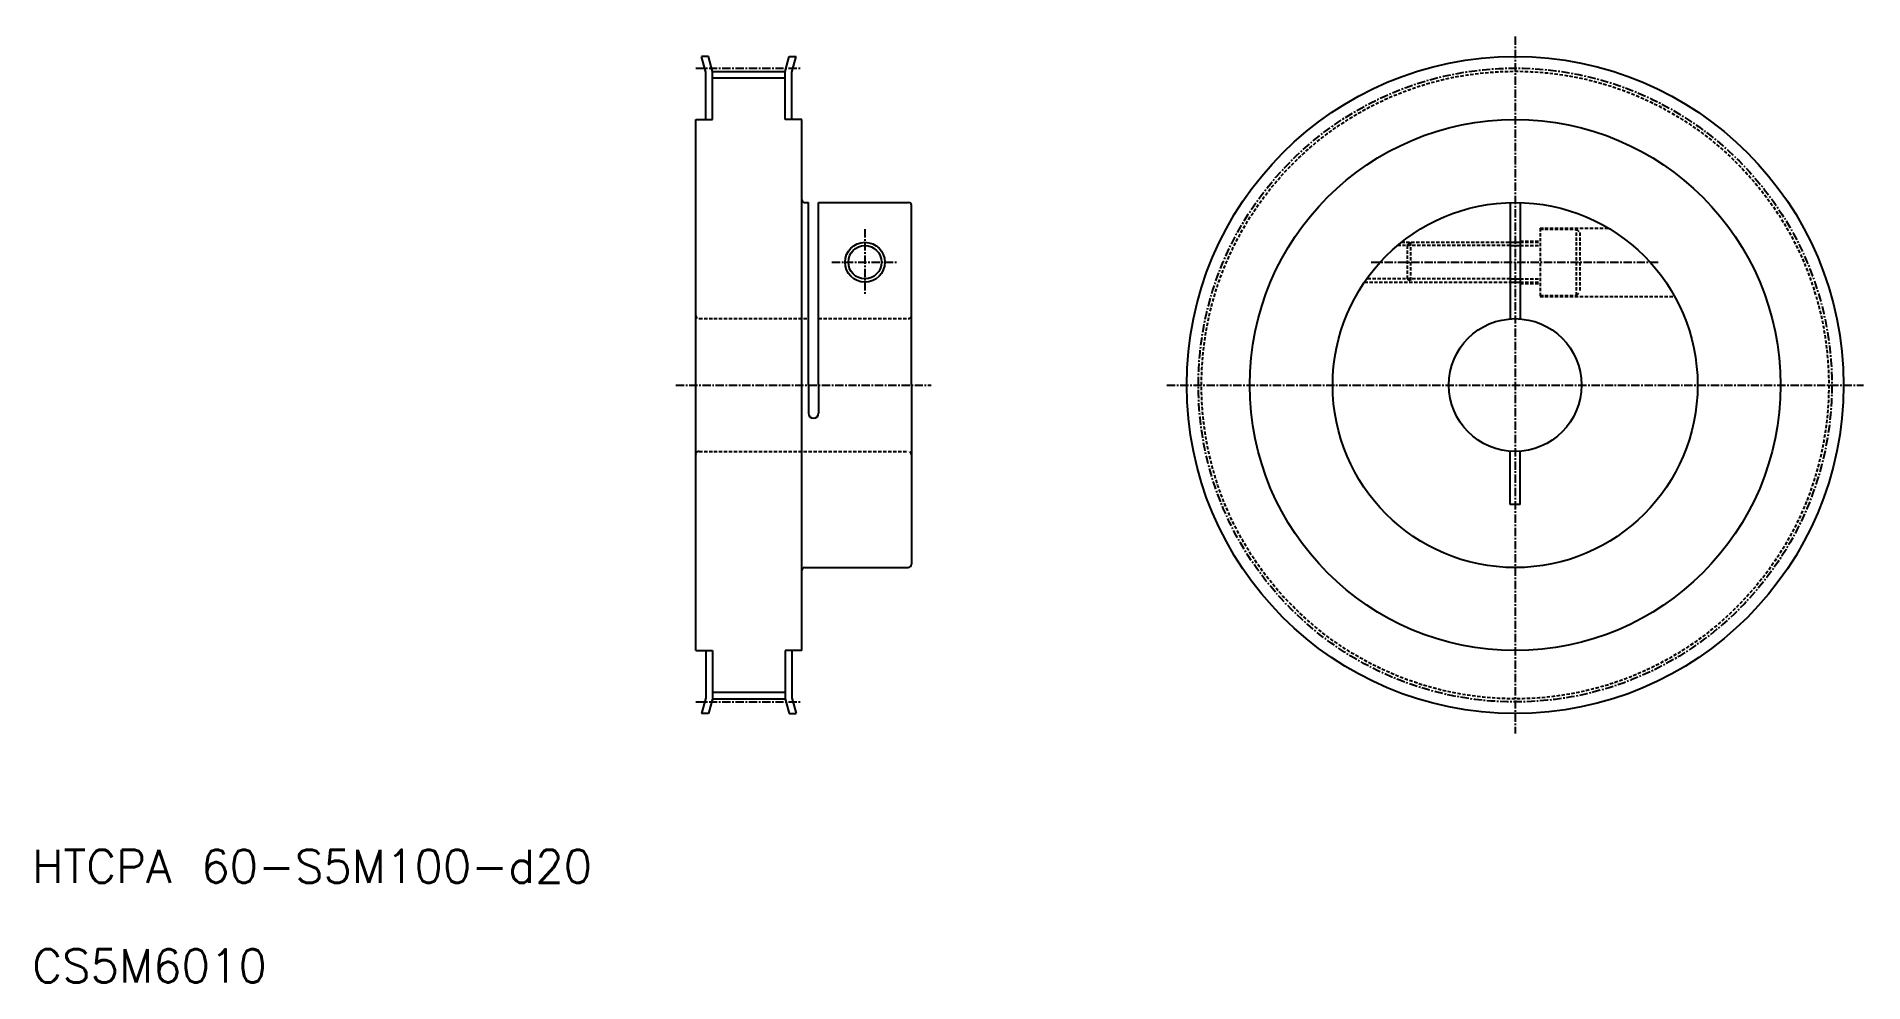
# Model space of a CAD drawing. Extents: x 11 to 286, y 10 to 152.
import ezdxf

# ---------------------------------------------------------------- set-up
doc = ezdxf.new("R2010")
doc.units = 0
doc.linetypes.add('CENTER', pattern=[2, 1.25, -0.25, 0.25, -0.25])
doc.linetypes.add('DASHED', pattern=[0.75, 0.5, -0.25])
doc.layers.get('0').update_dxf_attribs({"linetype": 'CONTINUOUS'})
doc.layers.add('CENTER', color=1, linetype='CENTER')
doc.styles.get("Standard").update_dxf_attribs({"font": 'txt.shx'})

msp = doc.modelspace()

# ---------------------------------------------------------------- linework, layer by layer
at = {"color": 7, "linetype": 'CONTINUOUS'}
for p, q in [((111.9, 149.5), (110.87, 149.5)), ((111.5, 147.13), (110.87, 149.5)), ((112.5, 147.26), (111.9, 149.5)), ((123.5, 147.26), (124.1, 149.5)), ((124.1, 149.5), (125.13, 149.5)), ((124.5, 147.13), (125.13, 149.5)), ((111.5, 140), (111.5, 147.13)), ((112.5, 147.26), (123.5, 147.26)), ((112.5, 140), (112.5, 147.26)), ((112.5, 146.26), (123.5, 146.26)), ((123.5, 140), (123.5, 147.26)), ((124.5, 140), (124.5, 147.13)), ((110, 60), (110, 140)), ((110, 140), (112.5, 140)), ((126, 140), (123.5, 140)), ((126, 60), (126, 140)), ((126.41, 127.5), (127, 127.5)), ((127, 100), (127, 127.5)), ((128.5, 100), (128.5, 127.5)), ((128.5, 127.5), (142.09, 127.5)), ((142.5, 100), (142.5, 127.09)), ((232.75, 127.5), (232.75, 109.99)), ((234.25, 127.5), (234.25, 109.99)), ((232.75, 121.5), (234.25, 121.5)), ((232.75, 115.5), (234.25, 115.5)), ((127, 100), (127, 95.75)), ((128.5, 100), (128.5, 95.75)), ((142.5, 100), (142.5, 73)), ((232.75, 82), (232.75, 90.03)), ((234.25, 82), (234.25, 90.03)), ((234.25, 82), (232.75, 82)), ((126.41, 72.5), (142, 72.5)), ((110, 60), (112.5, 60)), ((111.5, 60), (111.5, 52.87)), ((112.5, 60), (112.5, 52.74)), ((126, 60), (123.5, 60)), ((123.5, 60), (123.5, 52.74)), ((124.5, 60), (124.5, 52.87)), ((111.5, 52.87), (110.87, 50.5)), ((112.5, 52.74), (111.9, 50.5)), ((112.5, 53.74), (123.5, 53.74)), ((112.5, 52.74), (123.5, 52.74)), ((123.5, 52.74), (124.1, 50.5)), ((124.5, 52.87), (125.13, 50.5)), ((111.9, 50.5), (110.87, 50.5)), ((124.1, 50.5), (125.13, 50.5))]:
    msp.add_line(p, q, dxfattribs=at)
at = {"color": 3, "linetype": 'DASHED'}
for p, q in [((216.35, 121.5), (232.75, 121.5)), ((217.25, 121), (217.75, 121.5)), ((217.75, 121.5), (217.75, 115.5)), ((234.25, 121.7), (237.25, 121.7)), ((234.25, 121.5), (237.25, 121.5)), ((237.25, 123.65), (247.53, 123.65)), ((237.25, 123.65), (237.25, 113.35)), ((237.25, 123.5), (242.75, 123.5)), ((242.75, 113.5), (242.75, 123.5)), ((242.75, 123.5), (243.25, 123)), ((243.25, 123), (243.25, 114)), ((232.75, 121), (215.74, 121)), ((217.25, 121), (217.25, 116)), ((234.25, 121), (237.25, 121)), ((232.75, 116), (211.13, 116)), ((217.25, 116), (217.75, 115.5)), ((234.25, 116), (237.25, 116)), ((210.78, 115.5), (232.75, 115.5)), ((234.25, 115.5), (237.25, 115.5)), ((234.25, 115.3), (237.25, 115.3)), ((237.25, 113.5), (242.75, 113.5)), ((237.25, 113.35), (257.54, 113.35)), ((242.75, 113.5), (243.25, 114)), ((110.5, 110), (127, 110)), ((128.5, 110), (142, 110)), ((110.5, 90), (142, 90))]:
    msp.add_line(p, q, dxfattribs=at)
at = {"color": 3, "linetype": 'CONTINUOUS'}
for p, q in [((232.75, 121), (234.25, 121)), ((232.75, 116), (234.25, 116))]:
    msp.add_line(p, q, dxfattribs=at)
at = {"color": 7, "linetype": 'CONTINUOUS'}
for centre, radius in [((233.5, 100), 49.5), ((233.5, 100), 40), ((233.5, 100), 27.5), ((135.5, 118.5), 2.5), ((233.5, 100), 10)]:
    msp.add_circle(centre, radius, dxfattribs=at)
at = {"color": 3, "linetype": 'DASHED'}
msp.add_circle((233.5, 100), 47.27, dxfattribs=at)
at = {"color": 3, "linetype": 'CONTINUOUS'}
msp.add_circle((135.5, 118.5), 3, dxfattribs=at)
at = {"color": 7, "linetype": 'CONTINUOUS'}
for centre, radius, start, end in [((126.41, 127.91), 0.41, 180, 270), ((142.09, 127.09), 0.41, 0, 90), ((127.75, 95.75), 0.75, 180, 0), ((126.41, 72.09), 0.41, 90, 180), ((142, 73), 0.5, 270, 0)]:
    msp.add_arc(centre, radius, start, end, dxfattribs=at)
at = {"color": 3, "linetype": 'DASHED'}
for centre, start, end in [((110.5, 110.5), 180, 270), ((142, 110.5), 270, 0), ((110.5, 89.5), 90, 180), ((142, 89.5), 0, 90)]:
    msp.add_arc(centre, 0.5, start, end, dxfattribs=at)
at = {"layer": 'CENTER', "color": 1, "linetype": 'CENTER'}
for p, q in [((233.5, 152.5), (233.5, 47.5)), ((110, 147.75), (126, 147.75)), ((135.5, 123.5), (135.5, 113.5)), ((130.5, 118.5), (140.5, 118.5)), ((211.82, 118.5), (255.18, 118.5)), ((107, 100), (145.5, 100)), ((181, 100), (286, 100)), ((110, 52.25), (126, 52.25))]:
    msp.add_line(p, q, dxfattribs=at)
msp.add_circle((233.5, 100), 47.74, dxfattribs=at)

# ---------------------------------------------------------------- texts
at = {"color": 7, "linetype": 'CONTINUOUS'}
for s, p in [('HTCPA 60-S5M100-d20', (10, 25)), ('CS5M6010', (10, 10))]:
    msp.add_text(s, height=5, dxfattribs=at).set_placement(p)

doc.saveas('drawing.dxf')
